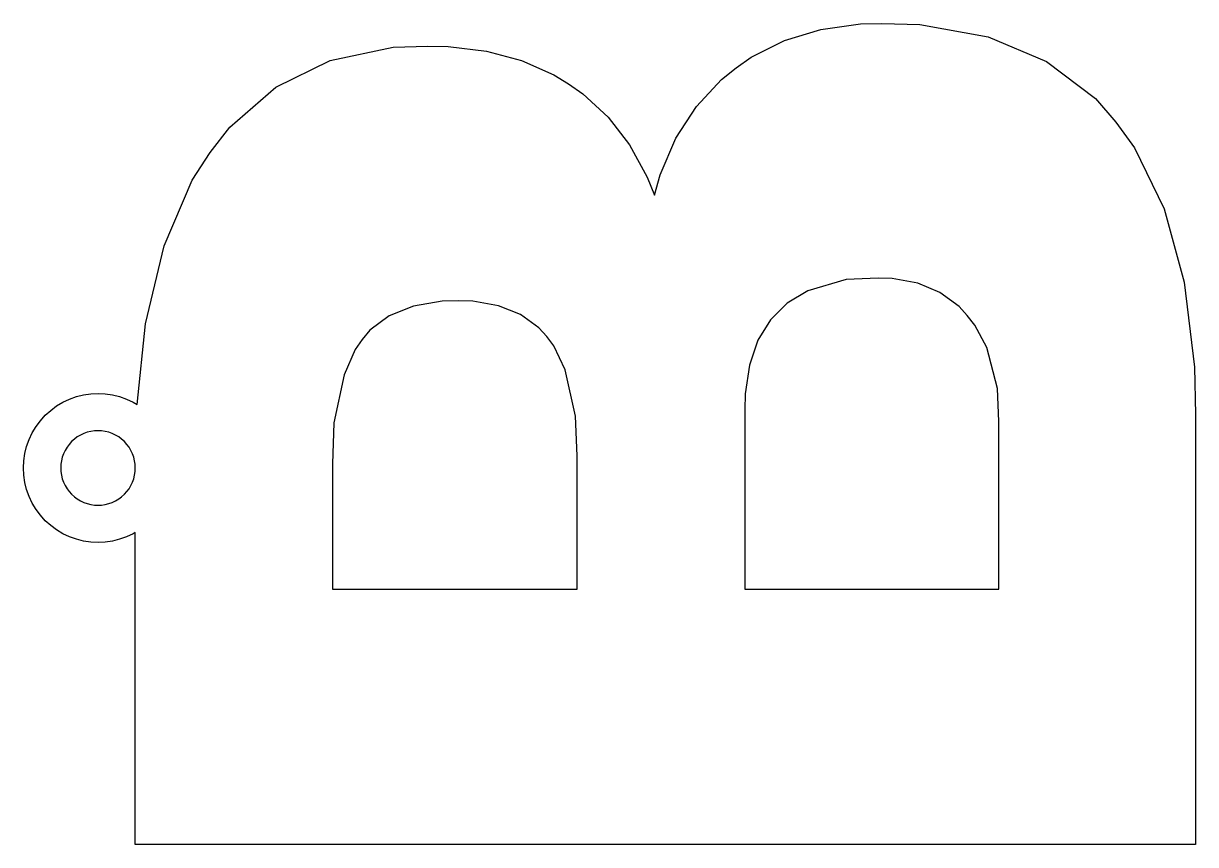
# Model space of a CAD drawing. Header units: millimetres. Extents: x -14.1 to 80.2, y 14.1 to 80.2.
import ezdxf

# ---------------------------------------------------------------- set-up
doc = ezdxf.new("R2010")
doc.units = ezdxf.units.MM

msp = doc.modelspace()

# ---------------------------------------------------------------- linework, layer by layer
at = {"color": 0}
for points in [[(-4.293, 56.034), (-2.786, 62.297), (-0.525, 67.573), (0.92, 69.8), (2.488, 71.856), (6.189, 75.073), (10.569, 77.218), (15.628, 78.291), (18.44, 78.38), (20.077, 78.348), (23.148, 77.969), (25.976, 77.21), (28.56, 76.069), (29.75, 75.34), (30.898, 74.546), (32.935, 72.662), (34.661, 70.421), (36.079, 67.821), (36.66, 66.37), (37.134, 68.007), (38.395, 70.957), (40.036, 73.52), (42.058, 75.695), (43.23, 76.62), (44.452, 77.479), (47.118, 78.822), (50.049, 79.716), (53.243, 80.163), (54.95, 80.2), (58.02, 80.117), (63.507, 79.124), (68.213, 77.138), (72.14, 74.161), (73.78, 72.26), (75.291, 70.196), (77.668, 65.27), (79.273, 59.386), (80.106, 52.547), (80.2, 48.73), (80.2, 14.11), (-5.11, 14.11), (-5.11, 39.231), (-5.282, 39.128), (-5.814, 38.877), (-6.368, 38.678), (-6.939, 38.535), (-7.522, 38.449), (-8.11, 38.42), (-8.698, 38.449), (-9.281, 38.535), (-9.852, 38.678), (-10.406, 38.877), (-10.938, 39.128), (-11.443, 39.431), (-11.916, 39.782), (-12.353, 40.177), (-12.748, 40.614), (-13.099, 41.086), (-13.402, 41.592), (-13.653, 42.124), (-13.852, 42.678), (-13.995, 43.249), (-14.081, 43.832), (-14.11, 44.42), (-14.081, 45.008), (-13.995, 45.59), (-13.852, 46.162), (-13.653, 46.716), (-13.402, 47.248), (-13.099, 47.753), (-12.748, 48.226), (-12.353, 48.663), (-11.916, 49.058), (-11.443, 49.409), (-10.938, 49.711), (-10.406, 49.963), (-9.852, 50.162), (-9.281, 50.305), (-8.698, 50.391), (-8.11, 50.42), (-7.522, 50.391), (-6.939, 50.305), (-6.368, 50.162), (-5.814, 49.963), (-5.282, 49.711), (-4.97, 49.525), (-4.293, 56.034)], [(64.38, 34.67), (64.38, 48.15), (64.274, 50.825), (63.397, 54.112), (62.441, 55.927), (61.83, 56.7), (61.171, 57.418), (59.637, 58.541), (57.842, 59.287), (55.787, 59.659), (54.65, 59.69), (52.094, 59.58), (49.007, 58.669), (47.336, 57.676), (45.997, 56.351), (44.988, 54.695), (44.311, 52.707), (43.965, 50.388), (43.93, 49.09), (43.93, 34.67), (64.38, 34.67)], [(30.45, 45.39), (30.322, 48.603), (29.473, 52.327), (28.566, 54.243), (27.99, 55), (27.366, 55.69), (25.881, 56.767), (24.109, 57.483), (22.05, 57.84), (20.9, 57.87), (19.585, 57.838), (17.268, 57.451), (15.327, 56.677), (13.764, 55.514), (13.14, 54.77), (12.572, 53.954), (11.683, 51.925), (10.869, 48.049), (10.77, 44.75), (10.77, 34.67), (30.45, 34.67), (30.45, 45.39)], [(-8.695, 47.362), (-8.981, 47.291), (-9.258, 47.192), (-9.524, 47.066), (-9.777, 46.914), (-10.013, 46.739), (-10.231, 46.541), (-10.429, 46.323), (-10.604, 46.087), (-10.756, 45.834), (-10.882, 45.568), (-10.981, 45.291), (-11.052, 45.005), (-11.096, 44.714), (-11.11, 44.42), (-11.096, 44.126), (-11.052, 43.835), (-10.981, 43.549), (-10.882, 43.272), (-10.756, 43.006), (-10.604, 42.753), (-10.429, 42.517), (-10.231, 42.299), (-10.013, 42.101), (-9.777, 41.925), (-9.524, 41.774), (-9.258, 41.648), (-8.981, 41.549), (-8.695, 41.478), (-8.404, 41.434), (-8.11, 41.42), (-7.816, 41.434), (-7.525, 41.478), (-7.239, 41.549), (-6.962, 41.648), (-6.696, 41.774), (-6.443, 41.925), (-6.207, 42.101), (-5.989, 42.299), (-5.791, 42.517), (-5.616, 42.753), (-5.464, 43.006), (-5.338, 43.272), (-5.239, 43.549), (-5.168, 43.835), (-5.124, 44.126), (-5.11, 44.42), (-5.124, 44.714), (-5.168, 45.005), (-5.239, 45.291), (-5.338, 45.568), (-5.464, 45.834), (-5.616, 46.087), (-5.791, 46.323), (-5.989, 46.541), (-6.207, 46.739), (-6.443, 46.914), (-6.696, 47.066), (-6.962, 47.192), (-7.239, 47.291), (-7.525, 47.362), (-7.816, 47.405), (-8.11, 47.42), (-8.404, 47.405), (-8.695, 47.362)]]:
    msp.add_lwpolyline(points, dxfattribs=at)

doc.saveas('drawing.dxf')
